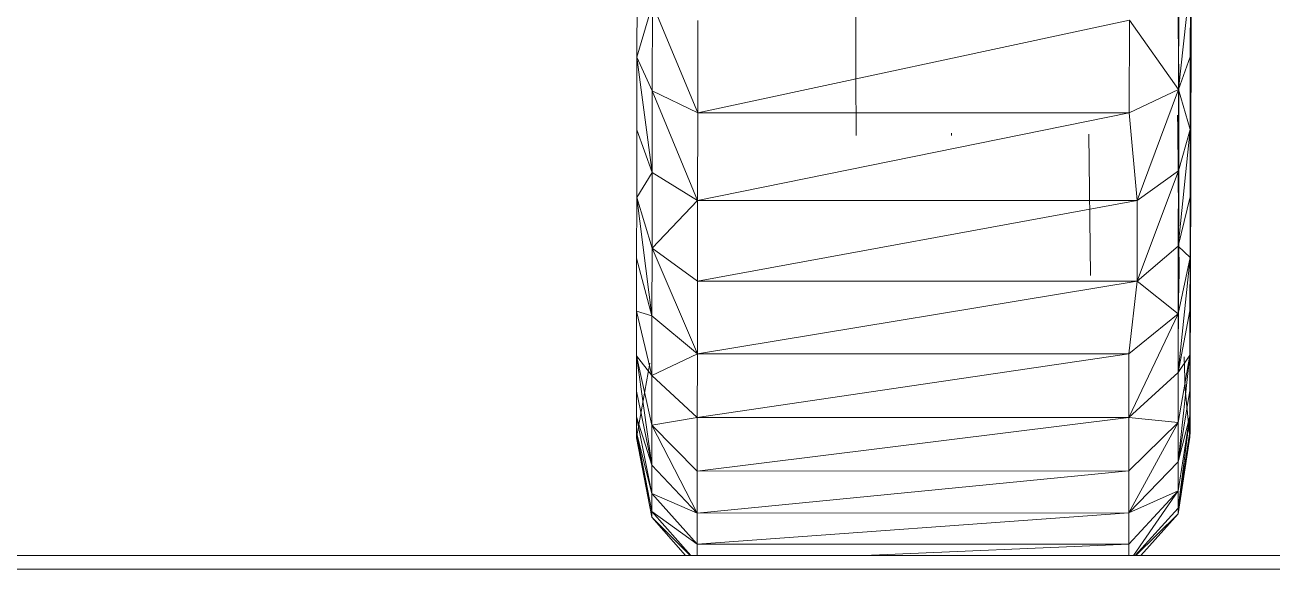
# Model space of a CAD drawing. Header units: inches. Extents: x -4168 to 1833, y -300 to 637.
# Drawn here: x -1144.41 to -1121.65, y -29.97 to -20.03 of the extents above; entities that cross this region are included whole.
import ezdxf

# ---------------------------------------------------------------- set-up
doc = ezdxf.new("R2010")
doc.units = ezdxf.units.IN
doc.header["$MEASUREMENT"] = 0
for name, color, linetype, lineweight in [('0-3', 55, 'Continuous', 9), ('0-5', 170, 'Continuous', 5), ('A-GENM', 5, 'Continuous', 9), ('C-PRKG-1', 55, 'Continuous', 9)]:
    doc.layers.add(name, color=color, linetype=linetype, lineweight=lineweight)

# ---------------------------------------------------------------- blocks, each defined once
blk = doc.blocks.new('Parking_Stall_Multiple2 - street parking-1355854-BUILDING SECTION - EAST_WEST AT RAMP - LOOKING SOUTH')
at = {"layer": 'C-PRKG-1'}
for p, q in [((-12461.759, -29.719), (-12383.536, -29.719)), ((-12383.536, -29.969), (-12461.759, -29.969))]:
    blk.add_line(p, q, dxfattribs=at)
blk = doc.blocks.new('Land_Rover_Evoque_-_SUV_Car_Vehicle_Automobile_13067 - Land Rover EVOQUE_dwg-1230547-BUILDING SECTION - EAST_WEST AT RAMP - LOOKING SOUTH')
at = {"layer": 'A-GENM'}
for p, q in [((-12406.153, -18.352), (-12406.139, -21.945)), ((-12406.153, -18.352), (-12406.141, -22.523)), ((-12412.037, -20.117), (-12412.041, -18.746)), ((-12416.028, -19.208), (-12416.03, -20.622)), ((-12406.145, -21.21), (-12405.928, -19.203)), ((-12405.93, -20.615), (-12405.928, -19.203)), ((-12405.915, -20.609), (-12405.912, -19.197)), ((-12415.747, -19.655), (-12416.03, -20.622)), ((-12415.75, -21.238), (-12415.747, -19.655)), ((-12414.922, -21.64), (-12415.747, -19.655)), ((-12406.145, -21.21), (-12406.142, -19.638)), ((-12407.043, -19.948), (-12414.922, -21.64)), ((-12414.919, -19.95), (-12414.922, -21.64)), ((-12407.046, -21.638), (-12407.043, -19.948)), ((-12407.043, -19.948), (-12406.145, -21.21)), ((-12412.034, -21.17), (-12412.037, -20.117)), ((-12416.033, -21.952), (-12416.03, -20.622)), ((-12415.752, -22.731), (-12416.03, -20.622)), ((-12415.75, -21.238), (-12416.03, -20.622)), ((-12406.145, -21.21), (-12405.93, -20.615)), ((-12405.932, -21.945), (-12405.93, -20.615)), ((-12405.915, -20.609), (-12405.93, -20.55)), ((-12405.915, -20.609), (-12405.93, -20.745)), ((-12405.915, -20.609), (-12405.919, -21.939)), ((-12415.752, -22.731), (-12415.75, -21.238)), ((-12414.922, -21.64), (-12415.75, -21.238)), ((-12414.924, -23.239), (-12415.75, -21.238)), ((-12412.032, -21.828), (-12412.034, -21.17)), ((-12407.046, -21.638), (-12406.145, -21.21)), ((-12406.898, -23.238), (-12406.145, -21.21)), ((-12406.147, -22.699), (-12406.145, -21.21)), ((-12406.145, -21.21), (-12405.932, -21.945)), ((-12407.046, -21.638), (-12414.924, -23.239)), ((-12414.922, -21.64), (-12414.924, -23.239)), ((-12407.046, -21.638), (-12414.922, -21.64)), ((-12412.03, -22.054), (-12412.032, -21.828)), ((-12406.898, -23.238), (-12407.046, -21.638)), ((-12406.157, -21.921), (-12406.164, -21.681)), ((-12416.034, -23.182), (-12416.033, -21.952)), ((-12416.033, -21.952), (-12415.752, -22.731)), ((-12410.29, -22.011), (-12410.29, -22.055)), ((-12407.75, -24.608), (-12407.785, -22.029)), ((-12406.157, -21.921), (-12406.141, -24.276)), ((-12406.149, -24.072), (-12405.932, -21.945)), ((-12406.147, -22.699), (-12405.932, -21.945)), ((-12406.139, -21.945), (-12406.143, -23.892)), ((-12406.139, -21.945), (-12406.142, -23.512)), ((-12406.139, -21.945), (-12406.142, -23.491)), ((-12405.934, -23.174), (-12405.932, -21.945)), ((-12405.932, -21.873), (-12405.919, -21.939)), ((-12405.919, -21.939), (-12405.922, -23.169)), ((-12416.034, -23.182), (-12415.752, -22.731)), ((-12415.752, -22.731), (-12415.754, -24.109)), ((-12414.924, -23.239), (-12415.752, -22.731)), ((-12406.901, -24.712), (-12406.147, -22.699)), ((-12406.898, -23.238), (-12406.147, -22.699)), ((-12406.149, -24.072), (-12406.147, -22.699)), ((-12405.934, -22.939), (-12405.922, -23.169)), ((-12416.036, -24.29), (-12416.034, -23.182)), ((-12416.034, -23.182), (-12415.756, -25.347)), ((-12416.034, -23.182), (-12415.754, -24.109)), ((-12405.934, -23.174), (-12406.149, -24.072)), ((-12405.934, -23.174), (-12405.936, -24.283)), ((-12405.922, -23.169), (-12405.934, -23.094)), ((-12405.922, -23.169), (-12405.925, -24.279)), ((-12414.924, -23.239), (-12415.754, -24.109)), ((-12406.898, -23.238), (-12414.927, -24.713)), ((-12414.924, -23.239), (-12414.927, -24.713)), ((-12406.898, -23.238), (-12414.924, -23.239)), ((-12406.901, -24.712), (-12406.898, -23.238)), ((-12406.143, -23.892), (-12406.142, -23.512)), ((-12415.756, -25.347), (-12415.754, -24.109)), ((-12414.928, -26.039), (-12415.754, -24.109)), ((-12414.927, -24.713), (-12415.754, -24.109)), ((-12406.901, -24.712), (-12406.149, -24.072)), ((-12406.149, -24.072), (-12406.151, -25.306)), ((-12405.936, -24.283), (-12406.149, -24.072)), ((-12405.925, -24.279), (-12405.936, -24.076)), ((-12416.037, -25.261), (-12416.036, -24.29)), ((-12416.036, -24.29), (-12415.756, -25.347)), ((-12406.152, -26.382), (-12405.936, -24.283)), ((-12405.936, -24.283), (-12406.151, -25.306)), ((-12406.145, -25.582), (-12406.141, -24.276)), ((-12406.136, -24.274), (-12406.136, -24.279)), ((-12406.135, -24.67), (-12406.136, -24.279)), ((-12405.936, -24.283), (-12405.937, -25.253)), ((-12405.925, -24.279), (-12405.936, -24.202)), ((-12405.925, -24.279), (-12405.927, -25.249)), ((-12414.928, -26.039), (-12406.901, -24.712)), ((-12414.928, -26.039), (-12414.927, -24.713)), ((-12406.901, -24.712), (-12414.927, -24.713)), ((-12407.052, -26.037), (-12406.901, -24.712)), ((-12406.901, -24.712), (-12406.151, -25.306)), ((-12416.038, -26.076), (-12416.037, -25.261)), ((-12415.757, -26.432), (-12416.037, -25.261)), ((-12416.037, -25.261), (-12415.756, -25.347)), ((-12406.152, -26.382), (-12405.937, -25.253)), ((-12405.927, -25.249), (-12405.937, -25.076)), ((-12405.927, -25.249), (-12405.937, -25.174)), ((-12405.937, -26.064), (-12405.937, -25.253)), ((-12405.927, -25.249), (-12405.93, -26.061)), ((-12415.757, -26.432), (-12415.756, -25.347)), ((-12414.928, -26.039), (-12415.756, -25.347)), ((-12407.054, -27.199), (-12406.151, -25.306)), ((-12407.052, -26.037), (-12406.151, -25.306)), ((-12406.152, -26.382), (-12406.151, -25.306)), ((-12405.93, -26.061), (-12405.937, -25.937)), ((-12416.038, -26.72), (-12416.038, -26.076)), ((-12416.038, -26.076), (-12415.758, -28.074)), ((-12416.038, -26.076), (-12415.758, -27.344)), ((-12416.038, -26.076), (-12415.757, -26.432)), ((-12414.928, -26.039), (-12415.757, -26.432)), ((-12414.929, -27.2), (-12407.052, -26.037)), ((-12414.929, -27.2), (-12414.928, -26.039)), ((-12414.928, -26.039), (-12407.052, -26.037)), ((-12407.052, -26.037), (-12407.054, -27.199)), ((-12406.154, -28.014), (-12405.937, -26.064)), ((-12406.153, -27.294), (-12405.937, -26.064)), ((-12406.152, -26.382), (-12405.937, -26.064)), ((-12406.045, -26.091), (-12406.027, -26.687)), ((-12405.938, -26.707), (-12405.937, -26.064)), ((-12405.93, -26.061), (-12405.936, -26.009)), ((-12405.93, -26.061), (-12405.932, -26.705)), ((-12416.036, -27.573), (-12415.794, -26.209)), ((-12407.054, -27.199), (-12406.152, -26.382)), ((-12406.153, -27.294), (-12406.152, -26.382)), ((-12415.758, -27.344), (-12415.757, -26.432)), ((-12414.929, -27.2), (-12415.757, -26.432)), ((-12416.038, -27.19), (-12416.038, -26.72)), ((-12416.038, -26.72), (-12415.758, -28.074)), ((-12406.154, -28.014), (-12405.938, -26.707)), ((-12405.937, -27.561), (-12406.027, -26.687)), ((-12405.932, -26.705), (-12405.938, -26.65)), ((-12405.938, -27.178), (-12405.938, -26.707)), ((-12405.932, -26.705), (-12405.934, -27.176)), ((-12416.037, -27.478), (-12416.038, -27.19)), ((-12415.758, -28.592), (-12416.038, -27.19)), ((-12416.038, -27.19), (-12415.758, -28.074)), ((-12414.929, -27.2), (-12415.758, -27.344)), ((-12414.931, -28.18), (-12407.054, -27.199)), ((-12414.929, -27.2), (-12414.931, -28.18)), ((-12414.929, -27.2), (-12407.054, -27.199)), ((-12407.055, -28.945), (-12406.153, -27.294)), ((-12407.054, -27.199), (-12407.054, -28.178)), ((-12407.054, -27.199), (-12406.153, -27.294)), ((-12407.054, -28.178), (-12406.153, -27.294)), ((-12406.154, -28.014), (-12405.938, -27.178)), ((-12406.154, -28.541), (-12405.938, -27.178)), ((-12406.153, -27.294), (-12406.154, -28.014)), ((-12406.153, -28.858), (-12405.938, -27.178)), ((-12405.938, -27.465), (-12405.938, -27.178)), ((-12405.934, -27.176), (-12405.935, -27.465)), ((-12416.037, -27.478), (-12416.036, -27.573)), ((-12416.037, -27.478), (-12415.758, -28.918)), ((-12416.037, -27.478), (-12415.758, -28.592)), ((-12416.036, -27.573), (-12416.035, -27.477)), ((-12414.931, -28.18), (-12415.758, -27.344)), ((-12414.931, -28.948), (-12415.758, -27.344)), ((-12415.758, -28.074), (-12415.758, -27.344)), ((-12406.153, -28.858), (-12405.938, -27.465)), ((-12405.937, -27.561), (-12405.938, -27.465)), ((-12405.937, -27.561), (-12405.935, -27.465)), ((-12416.036, -27.573), (-12415.756, -29.023)), ((-12415.767, -28.875), (-12416.036, -27.573)), ((-12406.153, -28.858), (-12405.937, -27.561)), ((-12406.152, -28.963), (-12405.937, -27.561)), ((-12414.931, -28.948), (-12415.758, -28.074)), ((-12415.758, -28.592), (-12415.758, -28.074)), ((-12414.931, -28.18), (-12407.054, -28.178)), ((-12414.931, -28.948), (-12407.054, -28.178)), ((-12414.931, -28.18), (-12414.931, -28.948)), ((-12407.055, -28.945), (-12406.154, -28.014)), ((-12407.054, -28.178), (-12407.055, -28.945)), ((-12406.154, -28.014), (-12406.154, -28.541)), ((-12414.931, -28.948), (-12415.758, -28.592)), ((-12414.931, -29.514), (-12415.758, -28.592)), ((-12415.758, -28.918), (-12415.758, -28.592)), ((-12407.055, -28.945), (-12406.154, -28.541)), ((-12407.055, -29.512), (-12406.154, -28.541)), ((-12406.966, -29.719), (-12406.154, -28.541)), ((-12406.153, -28.858), (-12406.154, -28.541)), ((-12406.937, -29.719), (-12406.153, -28.858)), ((-12406.153, -28.858), (-12406.152, -28.963)), ((-12414.931, -29.514), (-12415.758, -28.918)), ((-12415.047, -29.719), (-12415.758, -28.918)), ((-12415.758, -28.918), (-12415.756, -29.023)), ((-12415.145, -29.719), (-12415.756, -29.023)), ((-12415.061, -29.719), (-12415.756, -29.023)), ((-12414.931, -28.948), (-12407.055, -28.945)), ((-12414.931, -29.514), (-12407.055, -28.945)), ((-12414.931, -28.948), (-12414.931, -29.514)), ((-12407.055, -28.945), (-12407.055, -29.512)), ((-12406.923, -29.719), (-12406.152, -28.963)), ((-12406.834, -29.719), (-12406.152, -28.963)), ((-12414.931, -29.514), (-12407.055, -29.512)), ((-12414.931, -29.514), (-12414.931, -29.719)), ((-12411.89, -29.719), (-12407.055, -29.512)), ((-12407.055, -29.512), (-12407.055, -29.719))]:
    blk.add_line(p, q, dxfattribs=at)
blk = doc.blocks.new('Land_Rover_Evoque_-_SUV_Car_Vehicle_Automobile_13067 - Land_Rover_Evoque_-_SUV_Car_Vehicle_Automobile_13067-1230553-BUILDING SECTION - EAST_WEST AT RAMP - LOOKING SOUTH')
blk.add_blockref('Land_Rover_Evoque_-_SUV_Car_Vehicle_Automobile_13067 - Land Rover EVOQUE_dwg-1230547-BUILDING SECTION - EAST_WEST AT RAMP - LOOKING SOUTH', (0, 0))
blk = doc.blocks.new('CTR  - Topography_rvt-2-BUILDING SECTION - EAST_WEST AT RAMP - LOOKING SOUTH')
at = {"layer": '0-3'}
for name in ['Land_Rover_Evoque_-_SUV_Car_Vehicle_Automobile_13067 - Land_Rover_Evoque_-_SUV_Car_Vehicle_Automobile_13067-1230553-BUILDING SECTION - EAST_WEST AT RAMP - LOOKING SOUTH', 'Parking_Stall_Multiple2 - street parking-1355854-BUILDING SECTION - EAST_WEST AT RAMP - LOOKING SOUTH']:
    blk.add_blockref(name, (0, 0), dxfattribs=at)

msp = doc.modelspace()

# ---------------------------------------------------------------- block references
at = {"layer": '0-5'}
msp.add_blockref('CTR  - Topography_rvt-2-BUILDING SECTION - EAST_WEST AT RAMP - LOOKING SOUTH', (11282.793, 0), dxfattribs=at)

doc.saveas('drawing.dxf')
